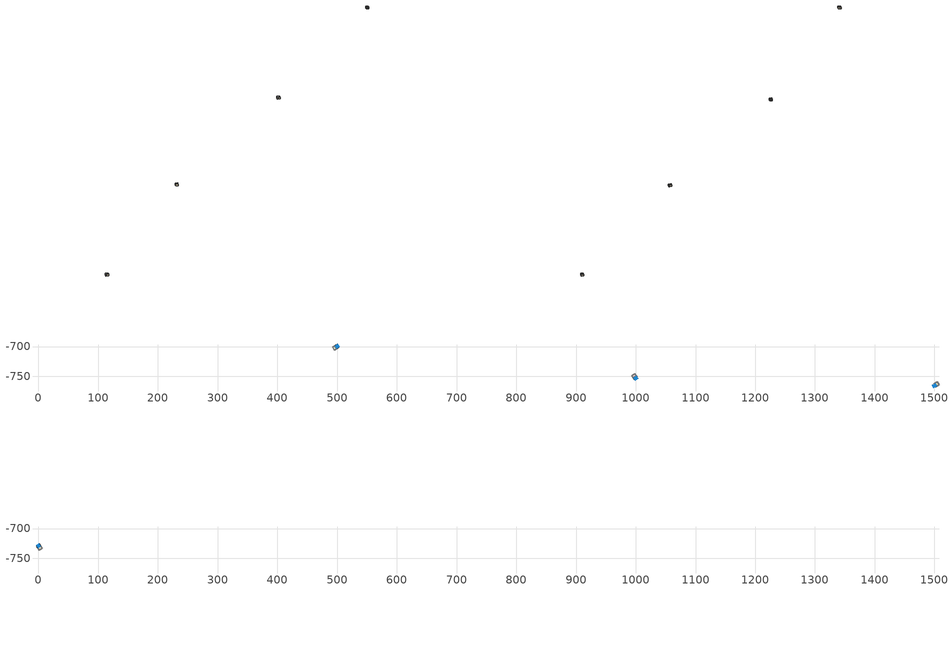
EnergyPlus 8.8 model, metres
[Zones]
1Perim
 floor adiabatic (115mmSandLimeBrick): 501.54,-701.99 499.13,-703.54 495.88,-698.49 498.29,-696.94 z0
 wall outside (U0-5): 501.54,-701.99 498.29,-696.94 z0:3.69
 wall to 1Core (115mmSandLimeBrick): 495.88,-698.49 499.13,-703.54 z0:3.69
 wall adiabatic (115mmSandLimeBrick): 498.29,-696.94 495.88,-698.49 / 499.13,-703.54 501.54,-701.99 z0:3.69
 window (Single): 501.48,-701.91 498.35,-697.03 z0.85:1.61
 ceiling adiabatic (115mmSandLimeBrick): 501.54,-701.99 498.29,-696.94 496.19,-698.3 499.43,-703.35 z3.69
 roof outside (U0-4): 499.43,-703.35 496.19,-698.3 495.88,-698.49 499.13,-703.54 z3.69
1Core
 floor adiabatic (115mmSandLimeBrick): 499.13,-703.54 495.6,-705.81 492.35,-700.76 495.88,-698.49 z0
 wall adiabatic (115mmSandLimeBrick): 495.88,-698.49 492.35,-700.76 495.6,-705.81 499.13,-703.54 z0:3.69
 ceiling adiabatic (115mmSandLimeBrick): 499.13,-703.54 495.88,-698.49 492.79,-700.48 496.04,-705.53 z3.69
 roof outside (U0-4): 496.04,-705.53 492.79,-700.48 492.35,-700.76 495.6,-705.81 z3.69
2Perim
 floor adiabatic (115mmSandLimeBrick): 997.42,-754.39 995.87,-751.98 1000.92,-748.74 1002.47,-751.14 z0
 wall outside (U0-5): 997.42,-754.39 1002.47,-751.14 z0:3.69
 wall to 2Core (115mmSandLimeBrick): 1000.92,-748.74 995.87,-751.98 z0:3.69
 wall adiabatic (115mmSandLimeBrick): 1002.47,-751.14 1000.92,-748.74 / 995.87,-751.98 997.42,-754.39 z0:3.69
 window (Single): 997.51,-754.33 1002.39,-751.2 z0.85:1.61
 ceiling adiabatic (115mmSandLimeBrick): 997.42,-754.39 1002.47,-751.14 1001.12,-749.04 996.07,-752.28 z3.69
 roof outside (U0-4): 996.07,-752.28 1001.12,-749.04 1000.92,-748.74 995.87,-751.98 z3.69
2Core
 floor adiabatic (115mmSandLimeBrick): 995.87,-751.98 993.6,-748.45 998.65,-745.2 1000.92,-748.74 z0
 wall adiabatic (115mmSandLimeBrick): 1000.92,-748.74 998.65,-745.2 993.6,-748.45 995.87,-751.98 z0:3.69
 ceiling adiabatic (115mmSandLimeBrick): 995.87,-751.98 1000.92,-748.74 998.94,-745.64 993.89,-748.89 z3.69
 roof outside (U0-4): 993.89,-748.89 998.94,-745.64 998.65,-745.2 993.6,-748.45 z3.69
3Perim
 floor adiabatic (115mmSandLimeBrick): 1498.46,-762.98 1500.87,-761.43 1504.12,-766.48 1501.71,-768.03 z0
 wall outside (U0-5): 1498.46,-762.98 1501.71,-768.03 z0:3.69
 wall to 3Core (115mmSandLimeBrick): 1504.12,-766.48 1500.87,-761.43 z0:3.69
 wall adiabatic (115mmSandLimeBrick): 1501.71,-768.03 1504.12,-766.48 / 1500.87,-761.43 1498.46,-762.98 z0:3.69
 window (Single): 1498.52,-763.07 1501.65,-767.94 z0.85:1.61
 ceiling adiabatic (115mmSandLimeBrick): 1498.46,-762.98 1501.71,-768.03 1503.81,-766.67 1500.57,-761.63 z3.69
 roof outside (U0-4): 1500.57,-761.63 1503.81,-766.67 1504.12,-766.48 1500.87,-761.43 z3.69
3Core
 floor adiabatic (115mmSandLimeBrick): 1500.87,-761.43 1504.4,-759.16 1507.65,-764.21 1504.12,-766.48 z0
 wall adiabatic (115mmSandLimeBrick): 1504.12,-766.48 1507.65,-764.21 1504.4,-759.16 1500.87,-761.43 z0:3.69
 ceiling adiabatic (115mmSandLimeBrick): 1500.87,-761.43 1504.12,-766.48 1507.21,-764.5 1503.96,-759.45 z3.69
 roof outside (U0-4): 1503.96,-759.45 1507.21,-764.5 1507.65,-764.21 1504.4,-759.16 z3.69
0Perim
 floor adiabatic (115mmSandLimeBrick): 2.58,-726.81 4.13,-729.22 -0.92,-732.46 -2.47,-730.05 z3.69
 wall outside (U0-5): 2.58,-726.81 -2.47,-730.05 z3.69:7.38
 wall to 0Core (115mmSandLimeBrick): -0.92,-732.46 4.13,-729.22 z3.69:7.38
 wall adiabatic (115mmSandLimeBrick): -2.47,-730.05 -0.92,-732.46 / 4.13,-729.22 2.58,-726.81 z3.69:7.38
 window (Single): 2.49,-726.86 -2.39,-730 z4.54:5.3
 ceiling adiabatic (115mmSandLimeBrick): 2.58,-726.81 -2.47,-730.05 -1.12,-732.16 3.93,-728.92 z7.38
 roof outside (U0-4): 3.93,-728.92 -1.12,-732.16 -0.92,-732.46 4.13,-729.22 z7.38
0Core
 floor adiabatic (115mmSandLimeBrick): 4.13,-729.22 6.4,-732.75 1.35,-735.99 -0.92,-732.46 z3.69
 wall adiabatic (115mmSandLimeBrick): -0.92,-732.46 1.35,-735.99 6.4,-732.75 4.13,-729.22 z3.69:7.38
 ceiling adiabatic (115mmSandLimeBrick): 4.13,-729.22 -0.92,-732.46 1.06,-735.55 6.11,-732.31 z7.38
 roof outside (U0-4): 6.11,-732.31 1.06,-735.55 1.35,-735.99 6.4,-732.75 z7.38
[Site:GroundTemperature:BuildingSurface]
14, 14, 14, 14, 14, 14, 14, 14, 14, 14, 14, 14
[Site:GroundReflectance]
0.2, 0.2, 0.2, 0.2, 0.2, 0.2, 0.2, 0.2, 0.2, 0.2, 0.2, 0.2
[Site:GroundReflectance:SnowModifier]
1, 1
[Building]
Building: North Axis {deg}=0; Terrain=Suburbs; Loads Convergence Tolerance Value=.04; Temperature Convergence Tolerance Value {deltaC}=.4; Solar Distribution=MinimalShadowing; Maximum Number of Warmup Days=25
[Construction]
115mmSandLimeBrick: Plaster_0.005_115mmSandLimeBrick, Sand-Lime Brick_0.08_115mmSandLimeBrick, Plaster_0.08_115mmSandLimeBrick
U0-5: XPS Board_0.01_U0-5, General Concrete_0.2_U0-5
U0-4: XPS Board_0.06_U0-4, General Concrete_0.2_U0-4
Single: Generic Clear Glass 6mm_0.006_Single
[Material] Roughness=Rough; Thermal Absorptance=0.9
Name | Thickness {m} | Conductivity {W/m-K} | Density {kg/m3} | Specific Heat {J/kg-K} | Solar Absorptance | Visible Absorptance
Plaster_0.005_115mmSandLimeBrick | 0.005 | 1 | 2000 | 1130 | 0.6 | 0.6
Sand-Lime Brick_0.08_115mmSandLimeBrick | 0.08 | 0.56 | 1200 | 1000 | 0.6 | 0.6
Plaster_0.08_115mmSandLimeBrick | 0.08 | 1 | 2000 | 1130 | 0.6 | 0.6
XPS Board_0.01_U0-5 | 0.01 | 0.034 | 35 | 1400 | 0.6 | 0.6
General Concrete_0.2_U0-5; General Concrete_0.2_U0-4 | 0.2 | 2 | 2400 | 950 | 0.7 | 0.7
XPS Board_0.06_U0-4 | 0.06 | 0.034 | 35 | 1400 | 0.6 | 0.6
[WindowMaterial:Glazing]
Generic Clear Glass 6mm_0.006_Single: Optical Data Type=SpectralAverage; Window Glass Spectral Data Set=SpectralAverage; Thickness {m}=0.006; Solar Transmittance at Normal Incidence=0.68; Front Side Solar Reflectance at Normal Incidence=0.09; Back Side Solar Reflectance at Normal Incidence=0.1; Visible Transmittance at Normal Incidence=0.81; Front Side Visible Reflectance at Normal Incidence=0.11; Back Side Visible Reflectance at Normal Incidence=0.12; Infrared Transmittance at Normal Incidence=0; Front Side Infrared Hemispherical Emissivity=0.2; Back Side Infrared Hemispherical Emissivity=0.2; Conductivity {W/m-K}=0.9; Dirt Correction Factor for Solar and Visible Transmittance=1
[EnergyManagementSystem:Sensor]
Name | Output:Variable or Output:Meter Index Key | Output:Variable or Output:Meter
OutdoorTemp | Environment | Site Outdoor Air Drybulb Temperature
OutdoorRelHumid | Environment | Site Outdoor Air Relative Humidity
USRNATVENT_0Perim; USRNATVENT_1Perim; USRNATVENT_2Perim; USRNATVENT_3Perim | AllOff | Schedule Value
[Zone] Type=1; Multiplier=1; Zone Inside Convection Algorithm=TARP; Zone Outside Convection Algorithm=DOE-2
Name | Volume {m3} | Floor Area {m2}
0Perim; 1Perim; 2Perim; 3Perim | 63.4124 | 17.1849
0Core; 1Core; 2Core; 3Core | 92.9572 | 25.1916
[People] Number of People Schedule=60HrWk; Number of People Calculation Method=People/Area; People per Zone Floor Area {person/m2}=0.05; Fraction Radiant=0.3; Sensible Heat Fraction=AUTOCALCULATE; Carbon Dioxide Generation Rate {m3/s-W}=3.82e-08; Enable ASHRAE 55 Comfort Warnings=No; Mean Radiant Temperature Calculation Type=ZoneAveraged; Clothing Insulation Calculation Method=DynamicClothingModelASHRAE55; Thermal Comfort Model 1 Type=AdaptiveASH55
Name | Zone or ZoneList | Activity Level Schedule | Work Efficiency Schedule | Air Velocity Schedule
People 0Perim | 0Perim | 0PerimPeopleActivity | 0PerimWorkEfficiency | 0PerimAirVelocity
People 0Core | 0Core | 0CorePeopleActivity | 0CoreWorkEfficiency | 0CoreAirVelocity
People 1Perim | 1Perim | 1PerimPeopleActivity | 1PerimWorkEfficiency | 1PerimAirVelocity
People 1Core | 1Core | 1CorePeopleActivity | 1CoreWorkEfficiency | 1CoreAirVelocity
People 2Perim | 2Perim | 2PerimPeopleActivity | 2PerimWorkEfficiency | 2PerimAirVelocity
People 2Core | 2Core | 2CorePeopleActivity | 2CoreWorkEfficiency | 2CoreAirVelocity
People 3Perim | 3Perim | 3PerimPeopleActivity | 3PerimWorkEfficiency | 3PerimAirVelocity
People 3Core | 3Core | 3CorePeopleActivity | 3CoreWorkEfficiency | 3CoreAirVelocity
[ElectricEquipment] Schedule=60HrWk; Design Level Calculation Method=Watts/Area; Watts per Zone Floor Area {W/m2}=15; Fraction Latent=0; Fraction Radiant=.2; Fraction Lost=0
Name | Zone or ZoneList
0Perim Equipment 1 | 0Perim
0Core Equipment 1 | 0Core
1Perim Equipment 1 | 1Perim
1Core Equipment 1 | 1Core
2Perim Equipment 1 | 2Perim
2Core Equipment 1 | 2Core
3Perim Equipment 1 | 3Perim
3Core Equipment 1 | 3Core
[Lights] Schedule=60HrWk; Design Level Calculation Method=Watts/Area; Watts per Zone Floor Area {W/m2}=15; Return Air Fraction=0; Fraction Radiant=.42; Fraction Visible=.18; Fraction Replaceable=1
Name | Zone or ZoneList
0Perim General lighting | 0Perim
0Core General lighting | 0Core
1Perim General lighting | 1Perim
1Core General lighting | 1Core
2Perim General lighting | 2Perim
2Core General lighting | 2Core
3Perim General lighting | 3Perim
3Core General lighting | 3Core
[Daylighting:Controls] Daylighting Method=SplitFlux; Lighting Control Type=Stepped; Minimum Input Power Fraction for Continuous or ContinuousOff Dimming Control=0.1; Minimum Light Output Fraction for Continuous or ContinuousOff Dimming Control=0.1; Number of Stepped Control Steps=3; Probability Lighting will be Reset When Needed in Manual Stepped Control=1; Glare Calculation Azimuth Angle of View Direction Clockwise from Zone y-Axis {deg}=0; Maximum Allowable Discomfort Glare Index=22; Fraction of Zone Controlled by Reference Point 1=1; Illuminance Setpoint at Reference Point 1 {lux}=500
Name | Zone | Glare Calculation Daylighting Reference Point | Daylighting Reference Point 1
0Perim_DaylCtrl | 0Perim | 0Perim_DaylRefPt1 | 0Perim_DaylRefPt1
0Core_DaylCtrl | 0Core | 0Core_DaylRefPt1 | 0Core_DaylRefPt1
1Perim_DaylCtrl | 1Perim | 1Perim_DaylRefPt1 | 1Perim_DaylRefPt1
1Core_DaylCtrl | 1Core | 1Core_DaylRefPt1 | 1Core_DaylRefPt1
2Perim_DaylCtrl | 2Perim | 2Perim_DaylRefPt1 | 2Perim_DaylRefPt1
2Core_DaylCtrl | 2Core | 2Core_DaylRefPt1 | 2Core_DaylRefPt1
3Perim_DaylCtrl | 3Perim | 3Perim_DaylRefPt1 | 3Perim_DaylRefPt1
3Core_DaylCtrl | 3Core | 3Core_DaylRefPt1 | 3Core_DaylRefPt1
[ZoneControl:Thermostat]
Name | Zone or ZoneList | Control Type Schedule | Control 1
0Perim Thermostat | 0Perim | 0PerimZoneControlTypeSched | Dual Setpoint - Zone 0Perim
0Core Thermostat | 0Core | 0CoreZoneControlTypeSched | Dual Setpoint - Zone 0Core
1Perim Thermostat | 1Perim | 1PerimZoneControlTypeSched | Dual Setpoint - Zone 1Perim
1Core Thermostat | 1Core | 1CoreZoneControlTypeSched | Dual Setpoint - Zone 1Core
2Perim Thermostat | 2Perim | 2PerimZoneControlTypeSched | Dual Setpoint - Zone 2Perim
2Core Thermostat | 2Core | 2CoreZoneControlTypeSched | Dual Setpoint - Zone 2Core
3Perim Thermostat | 3Perim | 3PerimZoneControlTypeSched | Dual Setpoint - Zone 3Perim
3Core Thermostat | 3Core | 3CoreZoneControlTypeSched | Dual Setpoint - Zone 3Core
[ThermostatSetpoint:DualSetpoint]
Name | Heating Setpoint Temperature Schedule | Cooling Setpoint Temperature Schedule
Dual Setpoint - Zone 0Perim | 0PerimHeating_SP_Sch | 0PerimCooling_SP_Sch
Dual Setpoint - Zone 0Core | 0CoreHeating_SP_Sch | 0CoreCooling_SP_Sch
Dual Setpoint - Zone 1Perim | 1PerimHeating_SP_Sch | 1PerimCooling_SP_Sch
Dual Setpoint - Zone 1Core | 1CoreHeating_SP_Sch | 1CoreCooling_SP_Sch
Dual Setpoint - Zone 2Perim | 2PerimHeating_SP_Sch | 2PerimCooling_SP_Sch
Dual Setpoint - Zone 2Core | 2CoreHeating_SP_Sch | 2CoreCooling_SP_Sch
Dual Setpoint - Zone 3Perim | 3PerimHeating_SP_Sch | 3PerimCooling_SP_Sch
Dual Setpoint - Zone 3Core | 3CoreHeating_SP_Sch | 3CoreCooling_SP_Sch
[Zone equipment]
0Perim: 0Perim Ideal Loads Air
0Core: 0Core Ideal Loads Air
1Perim: 1Perim Ideal Loads Air
1Core: 1Core Ideal Loads Air
2Perim: 2Perim Ideal Loads Air
2Core: 2Core Ideal Loads Air
3Perim: 3Perim Ideal Loads Air
3Core: 3Core Ideal Loads Air
[ZoneHVAC:IdealLoadsAirSystem] Maximum Heating Supply Air Temperature {C}=30; Minimum Cooling Supply Air Temperature {C}=18; Maximum Heating Supply Air Humidity Ratio {kgWater/kgDryAir}=0.01; Minimum Cooling Supply Air Humidity Ratio {kgWater/kgDryAir}=0.008; Heating Limit=NoLimit; Maximum Heating Air Flow Rate {m3/s}=100; Cooling Limit=NoLimit; Maximum Cooling Air Flow Rate {m3/s}=100; Heating Availability Schedule=AllOn; Cooling Availability Schedule=AllOn; Dehumidification Control Type=None; Humidification Control Type=None; Demand Controlled Ventilation Type=OccupancySchedule; Outdoor Air Economizer Type=NoEconomizer; Heat Recovery Type=None; Sensible Heat Recovery Effectiveness=0.7; Latent Heat Recovery Effectiveness=0.65
Name | Design Specification Outdoor Air Object
0Perim Ideal Loads Air | 0PerimMinFreshAir
0Core Ideal Loads Air | 0CoreMinFreshAir
1Perim Ideal Loads Air | 1PerimMinFreshAir
1Core Ideal Loads Air | 1CoreMinFreshAir
2Perim Ideal Loads Air | 2PerimMinFreshAir
2Core Ideal Loads Air | 2CoreMinFreshAir
3Perim Ideal Loads Air | 3PerimMinFreshAir
3Core Ideal Loads Air | 3CoreMinFreshAir
[DesignSpecification:OutdoorAir] Outdoor Air Method=Sum; Outdoor Air Flow per Person {m3/s-person}=0.0005; Outdoor Air Flow per Zone Floor Area {m3/s-m2}=0.0005; Outdoor Air Schedule=60HrWk
0PerimMinFreshAir; 0CoreMinFreshAir; 1PerimMinFreshAir; 1CoreMinFreshAir; 2PerimMinFreshAir; 2CoreMinFreshAir; 3PerimMinFreshAir; 3CoreMinFreshAir
[ZoneVentilation:DesignFlowRate] Schedule=AllOn; Design Flow Rate Calculation Method=AirChanges/Hour; Air Changes per Hour {1/hr}=0; Ventilation Type=NATURAL; Fan Pressure Rise {Pa}=0; Fan Total Efficiency=1; Constant Term Coefficient=1; Temperature Term Coefficient=0; Velocity Term Coefficient=0; Velocity Squared Term Coefficient=0; Minimum Indoor Temperature {C}=18; Delta Temperature {deltaC}=1; Maximum Wind Speed {m/s}=40
Name | Zone or ZoneList
0Perim ScheduledVent | 0Perim
1Perim ScheduledVent | 1Perim
2Perim ScheduledVent | 2Perim
3Perim ScheduledVent | 3Perim
[EnergyManagementSystem:Actuator] Actuated Component Type=Schedule:Constant; Actuated Component Control Type=Schedule Value
Name | Actuated Component Unique
NATVENT_AVAIL_SCHED_ACTUATOR_0Perim | NATVENT_AVAIL_SCHED_0Perim
NATVENT_AVAIL_SCHED_ACTUATOR_1Perim | NATVENT_AVAIL_SCHED_1Perim
NATVENT_AVAIL_SCHED_ACTUATOR_2Perim | NATVENT_AVAIL_SCHED_2Perim
NATVENT_AVAIL_SCHED_ACTUATOR_3Perim | NATVENT_AVAIL_SCHED_3Perim
[EnergyManagementSystem:ProgramCallingManager]
My 0Perim_Setpoint_Schedule_Calculator_Example: BeginTimestepBeforePredictor; 0Perim_ErlEnforceBinary
My 1Perim_Setpoint_Schedule_Calculator_Example: BeginTimestepBeforePredictor; 1Perim_ErlEnforceBinary
My 2Perim_Setpoint_Schedule_Calculator_Example: BeginTimestepBeforePredictor; 2Perim_ErlEnforceBinary
My 3Perim_Setpoint_Schedule_Calculator_Example: BeginTimestepBeforePredictor; 3Perim_ErlEnforceBinary
[EnergyManagementSystem:Program]
0Perim_ErlEnforceBinary: IF (USRNATVENT_0Perim > 0); Set NATVENT_AVAIL_SCHED_ACTUATOR_0Perim = 1; ELSE; Set NATVENT_AVAIL_SCHED_ACTUATOR_0Perim = 0; ENDIF
1Perim_ErlEnforceBinary: IF (USRNATVENT_1Perim > 0); Set NATVENT_AVAIL_SCHED_ACTUATOR_1Perim = 1; ELSE; Set NATVENT_AVAIL_SCHED_ACTUATOR_1Perim = 0; ENDIF
2Perim_ErlEnforceBinary: IF (USRNATVENT_2Perim > 0); Set NATVENT_AVAIL_SCHED_ACTUATOR_2Perim = 1; ELSE; Set NATVENT_AVAIL_SCHED_ACTUATOR_2Perim = 0; ENDIF
3Perim_ErlEnforceBinary: IF (USRNATVENT_3Perim > 0); Set NATVENT_AVAIL_SCHED_ACTUATOR_3Perim = 1; ELSE; Set NATVENT_AVAIL_SCHED_ACTUATOR_3Perim = 0; ENDIF
[ZoneVentilation:WindandStackOpenArea] Opening Area {m2}=3.5424; Opening Effectiveness=0; Effective Angle {deg}=0; Height Difference {m}=0.190862; Discharge Coefficient for Opening=0.6; Minimum Indoor Temperature {C}=24; Maximum Indoor Temperature {C}=100; Delta Temperature {deltaC}=1; Minimum Outdoor Temperature {C}=22; Maximum Outdoor Temperature {C}=26; Maximum Wind Speed {m/s}=40
Name | Zone | Opening Area Fraction Schedule
0PerimNatVent_Buoy | 0Perim | NATVENT_AVAIL_SCHED_0Perim
1PerimNatVent_Buoy | 1Perim | NATVENT_AVAIL_SCHED_1Perim
2PerimNatVent_Buoy | 2Perim | NATVENT_AVAIL_SCHED_2Perim
3PerimNatVent_Buoy | 3Perim | NATVENT_AVAIL_SCHED_3Perim
[ZoneInfiltration:DesignFlowRate] Schedule=On; Design Flow Rate Calculation Method=AirChanges/Hour; Air Changes per Hour {1/hr}=2; Constant Term Coefficient=1; Temperature Term Coefficient=0; Velocity Term Coefficient=0; Velocity Squared Term Coefficient=0
Name | Zone or ZoneList
0PerimInfiltration | 0Perim
1PerimInfiltration | 1Perim
2PerimInfiltration | 2Perim
3PerimInfiltration | 3Perim
[WaterUse:Equipment]
Name | Peak Flow Rate {m3/s} | Flow Rate Fraction Schedule | Target Temperature Schedule | Hot Water Supply Temperature Schedule | Cold Water Supply Temperature Schedule
DHW 0Perim | 0 | equipOffice | DHW Supply Temperature 0Perim | DHW Supply Temperature 0Perim | DHW Mains Temperature 0Perim
DHW 0Core | 3.49884e-06 | 60HrWk | DHW Supply Temperature 0Core | DHW Supply Temperature 0Core | DHW Mains Temperature 0Core
DHW 1Perim | 0 | equipOffice | DHW Supply Temperature 1Perim | DHW Supply Temperature 1Perim | DHW Mains Temperature 1Perim
DHW 1Core | 3.49884e-06 | 60HrWk | DHW Supply Temperature 1Core | DHW Supply Temperature 1Core | DHW Mains Temperature 1Core
DHW 2Perim | 0 | equipOffice | DHW Supply Temperature 2Perim | DHW Supply Temperature 2Perim | DHW Mains Temperature 2Perim
DHW 2Core | 3.49884e-06 | 60HrWk | DHW Supply Temperature 2Core | DHW Supply Temperature 2Core | DHW Mains Temperature 2Core
DHW 3Perim | 0 | equipOffice | DHW Supply Temperature 3Perim | DHW Supply Temperature 3Perim | DHW Mains Temperature 3Perim
DHW 3Core | 3.49884e-06 | 60HrWk | DHW Supply Temperature 3Core | DHW Supply Temperature 3Core | DHW Mains Temperature 3Core
[Schedule:Constant]
On: On/Off, 1
0PerimPeopleActivity; 0CorePeopleActivity; 1PerimPeopleActivity; 1CorePeopleActivity; 2PerimPeopleActivity; 2CorePeopleActivity; 3PerimPeopleActivity; 3CorePeopleActivity: Any Number, 125.28
0PerimAirVelocity; 0CoreAirVelocity; 1PerimAirVelocity; 1CoreAirVelocity; 2PerimAirVelocity; 2CoreAirVelocity; 3PerimAirVelocity; 3CoreAirVelocity: Any Number, 0.2
0PerimWorkEfficiency; 0CoreWorkEfficiency; 1PerimWorkEfficiency; 1CoreWorkEfficiency; 2PerimWorkEfficiency; 2CoreWorkEfficiency; 3PerimWorkEfficiency; 3CoreWorkEfficiency: Any Number, 0
0PerimHeating_SP_Sch; 0PerimCooling_SP_Sch; 0CoreHeating_SP_Sch; 0CoreCooling_SP_Sch; 1PerimHeating_SP_Sch; 1PerimCooling_SP_Sch; 1CoreHeating_SP_Sch; 1CoreCooling_SP_Sch; 2PerimHeating_SP_Sch; 2PerimCooling_SP_Sch; 2CoreHeating_SP_Sch; 2CoreCooling_SP_Sch; 3PerimHeating_SP_Sch; 3PerimCooling_SP_Sch; 3CoreHeating_SP_Sch; 3CoreCooling_SP_Sch: Temperature, 24
0PerimZoneControlTypeSched; 0CoreZoneControlTypeSched; 1PerimZoneControlTypeSched; 1CoreZoneControlTypeSched; 2PerimZoneControlTypeSched; 2CoreZoneControlTypeSched; 3PerimZoneControlTypeSched; 3CoreZoneControlTypeSched: Any Number, 4
NATVENT_AVAIL_SCHED_0Perim; NATVENT_AVAIL_SCHED_1Perim; NATVENT_AVAIL_SCHED_2Perim; NATVENT_AVAIL_SCHED_3Perim: Fraction, 1
DHW Supply Temperature 0Perim; DHW Supply Temperature 0Core; DHW Supply Temperature 1Perim; DHW Supply Temperature 1Core; DHW Supply Temperature 2Perim; DHW Supply Temperature 2Core; DHW Supply Temperature 3Perim; DHW Supply Temperature 3Core: Temperature, 65
DHW Mains Temperature 0Perim; DHW Mains Temperature 0Core; DHW Mains Temperature 1Perim; DHW Mains Temperature 1Core; DHW Mains Temperature 2Perim; DHW Mains Temperature 2Core; DHW Mains Temperature 3Perim; DHW Mains Temperature 3Core: Temperature, 10
[Schedule:Year]
60HrWk: 60HrWk, 1, 1, 12, 31
AllOn: AllOn, 1, 1, 12, 31
equipOffice: equipOffice, 1, 1, 12, 31
AllOff: AllOff, 1, 1, 12, 31
[Schedule:Week:Daily]
60HrWk: 60HrWkDay, 60HrWkDay, 60HrWkDay, 60HrWkDay, 60HrWkDay, 60HrWkDay, 60HrWkDay, 60HrWkDay, 60HrWkDay, 60HrWkDay, 60HrWkDay, 60HrWkDay
AllOn: AllOn, AllOn, AllOn, AllOn, AllOn, AllOn, AllOn, AllOn, AllOn, AllOn, AllOn, AllOn
equipOffice: equipOfficeWeekEnd, equipOffice, equipOffice, equipOffice, equipOffice, equipOffice, equipOfficeWeekEnd, equipOfficeWeekEnd, equipOffice, equipOffice, equipOffice, equipOffice
AllOff: AllOff, AllOff, AllOff, AllOff, AllOff, AllOff, AllOff, AllOff, AllOff, AllOff, AllOff, AllOff
[Schedule:Day:Hourly]
60HrWkDay: 0.2, 0.2, 0.2, 0.2, 0.2, 0.2, 0.2, 0.4, 0.8, 0.8, 1, 1, 0.8, 1, 1, 1, 0.8, 0.4, 0.2, 0.2, 0.2, 0.2, 0.2, 0.2
AllOn: 1, 1, 1, 1, 1, 1, 1, 1, 1, 1, 1, 1, 1, 1, 1, 1, 1, 1, 1, 1, 1, 1, 1, 1
equipOffice; equipOfficeWeekEnd: 0.1, 0.1, 0.1, 0.1, 0.1, 0.1, 0.1, 0.2, 0.4, 0.6, 0.8, 0.8, 0.4, 0.6, 0.8, 0.8, 0.4, 0.2, 0.1, 0.1, 0.1, 0.1, 0.1, 0.1
AllOff: 0, 0, 0, 0, 0, 0, 0, 0, 0, 0, 0, 0, 0, 0, 0, 0, 0, 0, 0, 0, 0, 0, 0, 0
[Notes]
----  This file was generated with Archsim v.4.0.2.17
-------------------------ERL SENSORS--------------------------
115mmSandLimeBrick GasType: Partition
